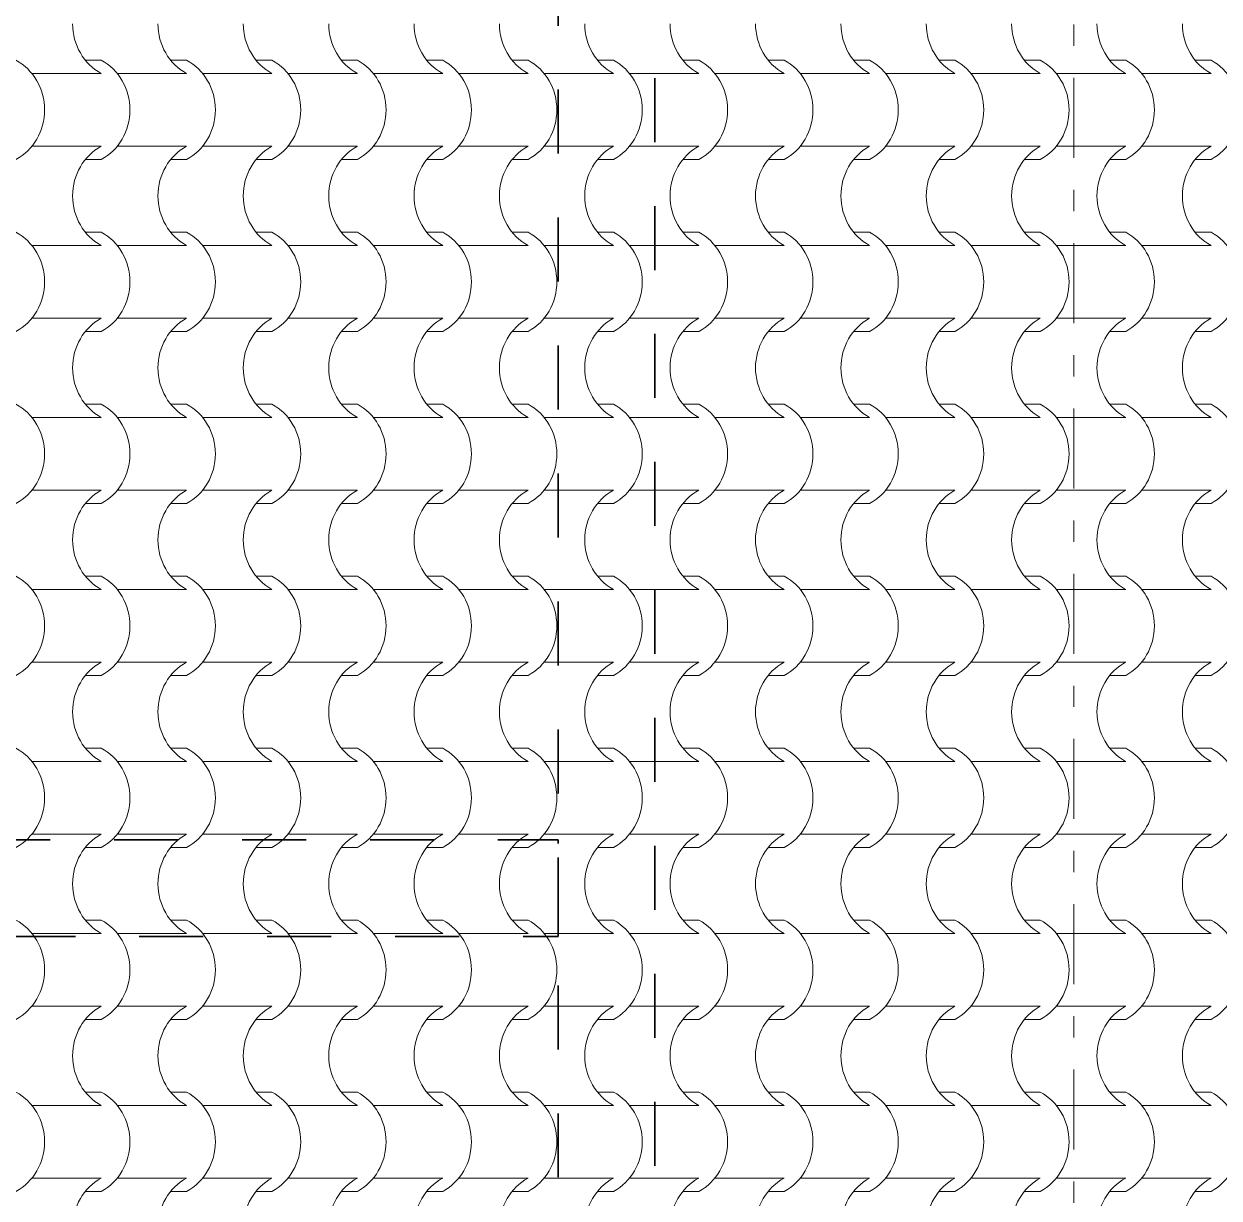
# Model space of a CAD drawing. Extents: x 1230 to 300706, y -1407 to 36108.
# Drawn here: x 247057 to 249034, y 11020 to 12962 of the extents above; entities that cross this region are included whole.
import ezdxf

# ---------------------------------------------------------------- set-up
doc = ezdxf.new("R2010")
doc.units = 0
doc.header["$LTSCALE"] = 5
doc.header["$MEASUREMENT"] = 0
doc.set_wipeout_variables(frame=1)
for name, pattern in [('- Двойно прекъснати линии', [1093.611073, 529.166651, -211.666656, 141.111112, -211.666656]), ('- Прекъснати линия', [423.333333, 211.666667, -211.666667]), ('Wipeout_Contour', [100000, 0, -100000])]:
    doc.linetypes.add(name, pattern=pattern)
for name, color, linetype, lineweight in [('1', 255, 'Continuous', 13), ('102', 254, 'Continuous', 15), ('41', 7, 'Continuous', 35)]:
    doc.layers.add(name, color=color, linetype=linetype, lineweight=lineweight)
doc.layers.add('65', color=7, linetype='Continuous', lineweight=20, true_color=0x4e4e4e)

# ---------------------------------------------------------------- blocks, each defined once
blk = doc.blocks.new('*X44')
at = {"layer": '102', "color": 254, "linetype": 'Continuous', "lineweight": 15}
for p, q in [((228.149, 213.538), (228.676, 213.538)), ((230.975, 213.538), (231.501, 213.538)), ((233.8, 213.538), (234.327, 213.538)), ((236.625, 213.538), (237.152, 213.538)), ((239.451, 213.538), (239.978, 213.538)), ((242.276, 213.538), (242.803, 213.538)), ((245.102, 213.538), (245.628, 213.538)), ((247.927, 213.538), (248.454, 213.538)), ((250.752, 213.538), (251.279, 213.538)), ((253.578, 213.538), (254.105, 213.538)), ((256.403, 213.538), (256.93, 213.538)), ((259.229, 213.538), (259.755, 213.538)), ((262.054, 213.538), (262.581, 213.538)), ((264.879, 213.538), (265.406, 213.538)), ((226.384, 213.098), (227.53, 213.098)), ((227.53, 213.098), (228.676, 213.098)), ((229.21, 213.098), (230.356, 213.098)), ((230.356, 213.098), (231.501, 213.098)), ((232.035, 213.098), (233.181, 213.098)), ((233.181, 213.098), (234.327, 213.098)), ((234.86, 213.098), (236.006, 213.098)), ((236.006, 213.098), (237.152, 213.098)), ((237.686, 213.098), (238.832, 213.098)), ((238.832, 213.098), (239.978, 213.098)), ((240.511, 213.098), (241.657, 213.098)), ((241.657, 213.098), (242.803, 213.098)), ((243.337, 213.098), (244.483, 213.098)), ((244.483, 213.098), (245.628, 213.098)), ((246.162, 213.098), (247.308, 213.098)), ((247.308, 213.098), (248.454, 213.098)), ((248.987, 213.098), (250.133, 213.098)), ((250.133, 213.098), (251.279, 213.098)), ((251.813, 213.098), (252.959, 213.098)), ((252.959, 213.098), (254.105, 213.098)), ((254.638, 213.098), (255.784, 213.098)), ((255.784, 213.098), (256.93, 213.098)), ((257.464, 213.098), (258.609, 213.098)), ((258.609, 213.098), (259.755, 213.098)), ((260.289, 213.098), (261.435, 213.098)), ((261.435, 213.098), (262.581, 213.098)), ((263.114, 213.098), (264.26, 213.098)), ((264.26, 213.098), (265.406, 213.098)), ((226.384, 210.693), (227.53, 210.693)), ((227.53, 210.693), (228.676, 210.693)), ((229.21, 210.693), (230.356, 210.693)), ((230.356, 210.693), (231.501, 210.693)), ((232.035, 210.693), (233.181, 210.693)), ((233.181, 210.693), (234.327, 210.693)), ((234.86, 210.693), (236.006, 210.693)), ((236.006, 210.693), (237.152, 210.693)), ((237.686, 210.693), (238.832, 210.693)), ((238.832, 210.693), (239.978, 210.693)), ((240.511, 210.693), (241.657, 210.693)), ((241.657, 210.693), (242.803, 210.693)), ((243.337, 210.693), (244.483, 210.693)), ((244.483, 210.693), (245.628, 210.693)), ((246.162, 210.693), (247.308, 210.693)), ((247.308, 210.693), (248.454, 210.693)), ((248.987, 210.693), (250.133, 210.693)), ((250.133, 210.693), (251.279, 210.693)), ((251.813, 210.693), (252.959, 210.693)), ((252.959, 210.693), (254.105, 210.693)), ((254.638, 210.693), (255.784, 210.693)), ((255.784, 210.693), (256.93, 210.693)), ((257.464, 210.693), (258.609, 210.693)), ((258.609, 210.693), (259.755, 210.693)), ((260.289, 210.693), (261.435, 210.693)), ((261.435, 210.693), (262.581, 210.693)), ((263.114, 210.693), (264.26, 210.693)), ((264.26, 210.693), (265.406, 210.693)), ((228.149, 210.253), (228.676, 210.253)), ((230.975, 210.253), (231.501, 210.253)), ((233.8, 210.253), (234.327, 210.253)), ((236.625, 210.253), (237.152, 210.253)), ((239.451, 210.253), (239.978, 210.253)), ((242.276, 210.253), (242.803, 210.253)), ((245.102, 210.253), (245.628, 210.253)), ((247.927, 210.253), (248.454, 210.253)), ((250.752, 210.253), (251.279, 210.253)), ((253.578, 210.253), (254.105, 210.253)), ((256.403, 210.253), (256.93, 210.253)), ((259.229, 210.253), (259.755, 210.253)), ((262.054, 210.253), (262.581, 210.253)), ((264.879, 210.253), (265.406, 210.253)), ((228.149, 207.848), (228.676, 207.848)), ((230.975, 207.848), (231.501, 207.848)), ((233.8, 207.848), (234.327, 207.848)), ((236.625, 207.848), (237.152, 207.848)), ((239.451, 207.848), (239.978, 207.848)), ((242.276, 207.848), (242.803, 207.848)), ((245.102, 207.848), (245.628, 207.848)), ((247.927, 207.848), (248.454, 207.848)), ((250.752, 207.848), (251.279, 207.848)), ((253.578, 207.848), (254.105, 207.848)), ((256.403, 207.848), (256.93, 207.848)), ((259.229, 207.848), (259.755, 207.848)), ((262.054, 207.848), (262.581, 207.848)), ((264.879, 207.848), (265.406, 207.848)), ((226.384, 207.408), (227.53, 207.408)), ((227.53, 207.408), (228.676, 207.408)), ((229.21, 207.408), (230.356, 207.408)), ((230.356, 207.408), (231.501, 207.408)), ((232.035, 207.408), (233.181, 207.408)), ((233.181, 207.408), (234.327, 207.408)), ((234.86, 207.408), (236.006, 207.408)), ((236.006, 207.408), (237.152, 207.408)), ((237.686, 207.408), (238.832, 207.408)), ((238.832, 207.408), (239.978, 207.408)), ((240.511, 207.408), (241.657, 207.408)), ((241.657, 207.408), (242.803, 207.408)), ((243.337, 207.408), (244.483, 207.408)), ((244.483, 207.408), (245.628, 207.408)), ((246.162, 207.408), (247.308, 207.408)), ((247.308, 207.408), (248.454, 207.408)), ((248.987, 207.408), (250.133, 207.408)), ((250.133, 207.408), (251.279, 207.408)), ((251.813, 207.408), (252.959, 207.408)), ((252.959, 207.408), (254.105, 207.408)), ((254.638, 207.408), (255.784, 207.408)), ((255.784, 207.408), (256.93, 207.408)), ((257.464, 207.408), (258.609, 207.408)), ((258.609, 207.408), (259.755, 207.408)), ((260.289, 207.408), (261.435, 207.408)), ((261.435, 207.408), (262.581, 207.408)), ((263.114, 207.408), (264.26, 207.408)), ((264.26, 207.408), (265.406, 207.408)), ((226.384, 205.004), (227.53, 205.004)), ((227.53, 205.004), (228.676, 205.004)), ((229.21, 205.004), (230.356, 205.004)), ((230.356, 205.004), (231.501, 205.004)), ((232.035, 205.004), (233.181, 205.004)), ((233.181, 205.004), (234.327, 205.004)), ((234.86, 205.004), (236.006, 205.004)), ((236.006, 205.004), (237.152, 205.004)), ((237.686, 205.004), (238.832, 205.004)), ((238.832, 205.004), (239.978, 205.004)), ((240.511, 205.004), (241.657, 205.004)), ((241.657, 205.004), (242.803, 205.004)), ((243.337, 205.004), (244.483, 205.004)), ((244.483, 205.004), (245.628, 205.004)), ((246.162, 205.004), (247.308, 205.004)), ((247.308, 205.004), (248.454, 205.004)), ((248.987, 205.004), (250.133, 205.004)), ((250.133, 205.004), (251.279, 205.004)), ((251.813, 205.004), (252.959, 205.004)), ((252.959, 205.004), (254.105, 205.004)), ((254.638, 205.004), (255.784, 205.004)), ((255.784, 205.004), (256.93, 205.004)), ((257.464, 205.004), (258.609, 205.004)), ((258.609, 205.004), (259.755, 205.004)), ((260.289, 205.004), (261.435, 205.004)), ((261.435, 205.004), (262.581, 205.004)), ((263.114, 205.004), (264.26, 205.004)), ((264.26, 205.004), (265.406, 205.004)), ((228.149, 204.564), (228.676, 204.564)), ((230.975, 204.564), (231.501, 204.564)), ((233.8, 204.564), (234.327, 204.564)), ((236.625, 204.564), (237.152, 204.564)), ((239.451, 204.564), (239.978, 204.564)), ((242.276, 204.564), (242.803, 204.564)), ((245.102, 204.564), (245.628, 204.564)), ((247.927, 204.564), (248.454, 204.564)), ((250.752, 204.564), (251.279, 204.564)), ((253.578, 204.564), (254.105, 204.564)), ((256.403, 204.564), (256.93, 204.564)), ((259.229, 204.564), (259.755, 204.564)), ((262.054, 204.564), (262.581, 204.564)), ((264.879, 204.564), (265.406, 204.564)), ((228.149, 202.159), (228.676, 202.159)), ((230.975, 202.159), (231.501, 202.159)), ((233.8, 202.159), (234.327, 202.159)), ((236.625, 202.159), (237.152, 202.159)), ((239.451, 202.159), (239.978, 202.159)), ((242.276, 202.159), (242.803, 202.159)), ((245.102, 202.159), (245.628, 202.159)), ((247.927, 202.159), (248.454, 202.159)), ((250.752, 202.159), (251.279, 202.159)), ((253.578, 202.159), (254.105, 202.159)), ((256.403, 202.159), (256.93, 202.159)), ((259.229, 202.159), (259.755, 202.159)), ((262.054, 202.159), (262.581, 202.159)), ((264.879, 202.159), (265.406, 202.159)), ((226.384, 201.719), (227.53, 201.719)), ((227.53, 201.719), (228.676, 201.719)), ((229.21, 201.719), (230.356, 201.719)), ((230.356, 201.719), (231.501, 201.719)), ((232.035, 201.719), (233.181, 201.719)), ((233.181, 201.719), (234.327, 201.719)), ((234.86, 201.719), (236.006, 201.719)), ((236.006, 201.719), (237.152, 201.719)), ((237.686, 201.719), (238.832, 201.719)), ((238.832, 201.719), (239.978, 201.719)), ((240.511, 201.719), (241.657, 201.719)), ((241.657, 201.719), (242.803, 201.719)), ((243.337, 201.719), (244.483, 201.719)), ((244.483, 201.719), (245.628, 201.719)), ((246.162, 201.719), (247.308, 201.719)), ((247.308, 201.719), (248.454, 201.719)), ((248.987, 201.719), (250.133, 201.719)), ((250.133, 201.719), (251.279, 201.719)), ((251.813, 201.719), (252.959, 201.719)), ((252.959, 201.719), (254.105, 201.719)), ((254.638, 201.719), (255.784, 201.719)), ((255.784, 201.719), (256.93, 201.719)), ((257.464, 201.719), (258.609, 201.719)), ((258.609, 201.719), (259.755, 201.719)), ((260.289, 201.719), (261.435, 201.719)), ((261.435, 201.719), (262.581, 201.719)), ((263.114, 201.719), (264.26, 201.719)), ((264.26, 201.719), (265.406, 201.719)), ((226.384, 199.314), (227.53, 199.314)), ((227.53, 199.314), (228.676, 199.314)), ((229.21, 199.314), (230.356, 199.314)), ((230.356, 199.314), (231.501, 199.314)), ((232.035, 199.314), (233.181, 199.314)), ((233.181, 199.314), (234.327, 199.314)), ((234.86, 199.314), (236.006, 199.314)), ((236.006, 199.314), (237.152, 199.314)), ((237.686, 199.314), (238.832, 199.314)), ((238.832, 199.314), (239.978, 199.314)), ((240.511, 199.314), (241.657, 199.314)), ((241.657, 199.314), (242.803, 199.314)), ((243.337, 199.314), (244.483, 199.314)), ((244.483, 199.314), (245.628, 199.314)), ((246.162, 199.314), (247.308, 199.314)), ((247.308, 199.314), (248.454, 199.314)), ((248.987, 199.314), (250.133, 199.314)), ((250.133, 199.314), (251.279, 199.314)), ((251.813, 199.314), (252.959, 199.314)), ((252.959, 199.314), (254.105, 199.314)), ((254.638, 199.314), (255.784, 199.314)), ((255.784, 199.314), (256.93, 199.314)), ((257.464, 199.314), (258.609, 199.314)), ((258.609, 199.314), (259.755, 199.314)), ((260.289, 199.314), (261.435, 199.314)), ((261.435, 199.314), (262.581, 199.314)), ((263.114, 199.314), (264.26, 199.314)), ((264.26, 199.314), (265.406, 199.314)), ((228.149, 198.874), (228.676, 198.874)), ((230.975, 198.874), (231.501, 198.874)), ((233.8, 198.874), (234.327, 198.874)), ((236.625, 198.874), (237.152, 198.874)), ((239.451, 198.874), (239.978, 198.874)), ((242.276, 198.874), (242.803, 198.874)), ((245.102, 198.874), (245.628, 198.874)), ((247.927, 198.874), (248.454, 198.874)), ((250.752, 198.874), (251.279, 198.874)), ((253.578, 198.874), (254.105, 198.874)), ((256.403, 198.874), (256.93, 198.874)), ((259.229, 198.874), (259.755, 198.874)), ((262.054, 198.874), (262.581, 198.874)), ((264.879, 198.874), (265.406, 198.874)), ((228.149, 196.469), (228.676, 196.469)), ((230.975, 196.469), (231.501, 196.469)), ((233.8, 196.469), (234.327, 196.469)), ((236.625, 196.469), (237.152, 196.469)), ((239.451, 196.469), (239.978, 196.469)), ((242.276, 196.469), (242.803, 196.469)), ((245.102, 196.469), (245.628, 196.469)), ((247.927, 196.469), (248.454, 196.469)), ((250.752, 196.469), (251.279, 196.469)), ((253.578, 196.469), (254.105, 196.469)), ((256.403, 196.469), (256.93, 196.469)), ((259.229, 196.469), (259.755, 196.469)), ((262.054, 196.469), (262.581, 196.469)), ((264.879, 196.469), (265.406, 196.469)), ((226.384, 196.029), (227.53, 196.029)), ((227.53, 196.029), (228.676, 196.029)), ((229.21, 196.029), (230.356, 196.029)), ((230.356, 196.029), (231.501, 196.029)), ((232.035, 196.029), (233.181, 196.029)), ((233.181, 196.029), (234.327, 196.029)), ((234.86, 196.029), (236.006, 196.029)), ((236.006, 196.029), (237.152, 196.029)), ((237.686, 196.029), (238.832, 196.029)), ((238.832, 196.029), (239.978, 196.029)), ((240.511, 196.029), (241.657, 196.029)), ((241.657, 196.029), (242.803, 196.029)), ((243.337, 196.029), (244.483, 196.029)), ((244.483, 196.029), (245.628, 196.029)), ((246.162, 196.029), (247.308, 196.029)), ((247.308, 196.029), (248.454, 196.029)), ((248.987, 196.029), (250.133, 196.029)), ((250.133, 196.029), (251.279, 196.029)), ((251.813, 196.029), (252.959, 196.029)), ((252.959, 196.029), (254.105, 196.029)), ((254.638, 196.029), (255.784, 196.029)), ((255.784, 196.029), (256.93, 196.029)), ((257.464, 196.029), (258.609, 196.029)), ((258.609, 196.029), (259.755, 196.029)), ((260.289, 196.029), (261.435, 196.029)), ((261.435, 196.029), (262.581, 196.029)), ((263.114, 196.029), (264.26, 196.029)), ((264.26, 196.029), (265.406, 196.029)), ((226.384, 193.624), (227.53, 193.624)), ((227.53, 193.624), (228.676, 193.624)), ((229.21, 193.624), (230.356, 193.624)), ((230.356, 193.624), (231.501, 193.624)), ((232.035, 193.624), (233.181, 193.624)), ((233.181, 193.624), (234.327, 193.624)), ((234.86, 193.624), (236.006, 193.624)), ((236.006, 193.624), (237.152, 193.624)), ((237.686, 193.624), (238.832, 193.624)), ((238.832, 193.624), (239.978, 193.624)), ((240.511, 193.624), (241.657, 193.624)), ((241.657, 193.624), (242.803, 193.624)), ((243.337, 193.624), (244.483, 193.624)), ((244.483, 193.624), (245.628, 193.624)), ((246.162, 193.624), (247.308, 193.624)), ((247.308, 193.624), (248.454, 193.624)), ((248.987, 193.624), (250.133, 193.624)), ((250.133, 193.624), (251.279, 193.624)), ((251.813, 193.624), (252.959, 193.624)), ((252.959, 193.624), (254.105, 193.624)), ((254.638, 193.624), (255.784, 193.624)), ((255.784, 193.624), (256.93, 193.624)), ((257.464, 193.624), (258.609, 193.624)), ((258.609, 193.624), (259.755, 193.624)), ((260.289, 193.624), (261.435, 193.624)), ((261.435, 193.624), (262.581, 193.624)), ((263.114, 193.624), (264.26, 193.624)), ((264.26, 193.624), (265.406, 193.624)), ((228.149, 193.184), (228.676, 193.184)), ((230.975, 193.184), (231.501, 193.184)), ((233.8, 193.184), (234.327, 193.184)), ((236.625, 193.184), (237.152, 193.184)), ((239.451, 193.184), (239.978, 193.184)), ((242.276, 193.184), (242.803, 193.184)), ((245.102, 193.184), (245.628, 193.184)), ((247.927, 193.184), (248.454, 193.184)), ((250.752, 193.184), (251.279, 193.184)), ((253.578, 193.184), (254.105, 193.184)), ((256.403, 193.184), (256.93, 193.184)), ((259.229, 193.184), (259.755, 193.184)), ((262.054, 193.184), (262.581, 193.184)), ((264.879, 193.184), (265.406, 193.184)), ((228.149, 190.78), (228.676, 190.78)), ((230.975, 190.78), (231.501, 190.78)), ((233.8, 190.78), (234.327, 190.78)), ((236.625, 190.78), (237.152, 190.78)), ((239.451, 190.78), (239.978, 190.78)), ((242.276, 190.78), (242.803, 190.78)), ((245.102, 190.78), (245.628, 190.78)), ((247.927, 190.78), (248.454, 190.78)), ((250.752, 190.78), (251.279, 190.78)), ((253.578, 190.78), (254.105, 190.78)), ((256.403, 190.78), (256.93, 190.78)), ((259.229, 190.78), (259.755, 190.78)), ((262.054, 190.78), (262.581, 190.78)), ((264.879, 190.78), (265.406, 190.78)), ((226.384, 190.34), (227.53, 190.34)), ((227.53, 190.34), (228.676, 190.34)), ((229.21, 190.34), (230.356, 190.34)), ((230.356, 190.34), (231.501, 190.34)), ((232.035, 190.34), (233.181, 190.34)), ((233.181, 190.34), (234.327, 190.34)), ((234.86, 190.34), (236.006, 190.34)), ((236.006, 190.34), (237.152, 190.34)), ((237.686, 190.34), (238.832, 190.34)), ((238.832, 190.34), (239.978, 190.34)), ((240.511, 190.34), (241.657, 190.34)), ((241.657, 190.34), (242.803, 190.34)), ((243.337, 190.34), (244.483, 190.34)), ((244.483, 190.34), (245.628, 190.34)), ((246.162, 190.34), (247.308, 190.34)), ((247.308, 190.34), (248.454, 190.34)), ((248.987, 190.34), (250.133, 190.34)), ((250.133, 190.34), (251.279, 190.34)), ((251.813, 190.34), (252.959, 190.34)), ((252.959, 190.34), (254.105, 190.34)), ((254.638, 190.34), (255.784, 190.34)), ((255.784, 190.34), (256.93, 190.34)), ((257.464, 190.34), (258.609, 190.34)), ((258.609, 190.34), (259.755, 190.34)), ((260.289, 190.34), (261.435, 190.34)), ((261.435, 190.34), (262.581, 190.34)), ((263.114, 190.34), (264.26, 190.34)), ((264.26, 190.34), (265.406, 190.34)), ((226.384, 187.935), (227.53, 187.935)), ((227.53, 187.935), (228.676, 187.935)), ((229.21, 187.935), (230.356, 187.935)), ((230.356, 187.935), (231.501, 187.935)), ((232.035, 187.935), (233.181, 187.935)), ((233.181, 187.935), (234.327, 187.935)), ((234.86, 187.935), (236.006, 187.935)), ((236.006, 187.935), (237.152, 187.935)), ((237.686, 187.935), (238.832, 187.935)), ((238.832, 187.935), (239.978, 187.935)), ((240.511, 187.935), (241.657, 187.935)), ((241.657, 187.935), (242.803, 187.935)), ((243.337, 187.935), (244.483, 187.935)), ((244.483, 187.935), (245.628, 187.935)), ((246.162, 187.935), (247.308, 187.935)), ((247.308, 187.935), (248.454, 187.935)), ((248.987, 187.935), (250.133, 187.935)), ((250.133, 187.935), (251.279, 187.935)), ((251.813, 187.935), (252.959, 187.935)), ((252.959, 187.935), (254.105, 187.935)), ((254.638, 187.935), (255.784, 187.935)), ((255.784, 187.935), (256.93, 187.935)), ((257.464, 187.935), (258.609, 187.935)), ((258.609, 187.935), (259.755, 187.935)), ((260.289, 187.935), (261.435, 187.935)), ((261.435, 187.935), (262.581, 187.935)), ((263.114, 187.935), (264.26, 187.935)), ((264.26, 187.935), (265.406, 187.935)), ((228.149, 187.495), (228.676, 187.495)), ((230.975, 187.495), (231.501, 187.495)), ((233.8, 187.495), (234.327, 187.495)), ((236.625, 187.495), (237.152, 187.495)), ((239.451, 187.495), (239.978, 187.495)), ((242.276, 187.495), (242.803, 187.495)), ((245.102, 187.495), (245.628, 187.495)), ((247.927, 187.495), (248.454, 187.495)), ((250.752, 187.495), (251.279, 187.495)), ((253.578, 187.495), (254.105, 187.495)), ((256.403, 187.495), (256.93, 187.495)), ((259.229, 187.495), (259.755, 187.495)), ((262.054, 187.495), (262.581, 187.495)), ((264.879, 187.495), (265.406, 187.495)), ((228.149, 185.09), (228.676, 185.09)), ((230.975, 185.09), (231.501, 185.09)), ((233.8, 185.09), (234.327, 185.09)), ((236.625, 185.09), (237.152, 185.09)), ((239.451, 185.09), (239.978, 185.09)), ((242.276, 185.09), (242.803, 185.09)), ((245.102, 185.09), (245.628, 185.09)), ((247.927, 185.09), (248.454, 185.09)), ((250.752, 185.09), (251.279, 185.09)), ((253.578, 185.09), (254.105, 185.09)), ((256.403, 185.09), (256.93, 185.09)), ((259.229, 185.09), (259.755, 185.09)), ((262.054, 185.09), (262.581, 185.09)), ((264.879, 185.09), (265.406, 185.09)), ((226.384, 184.65), (227.53, 184.65)), ((227.53, 184.65), (228.676, 184.65)), ((229.21, 184.65), (230.356, 184.65)), ((230.356, 184.65), (231.501, 184.65)), ((232.035, 184.65), (233.181, 184.65)), ((233.181, 184.65), (234.327, 184.65)), ((234.86, 184.65), (236.006, 184.65)), ((236.006, 184.65), (237.152, 184.65)), ((237.686, 184.65), (238.832, 184.65)), ((238.832, 184.65), (239.978, 184.65)), ((240.511, 184.65), (241.657, 184.65)), ((241.657, 184.65), (242.803, 184.65)), ((243.337, 184.65), (244.483, 184.65)), ((244.483, 184.65), (245.628, 184.65)), ((246.162, 184.65), (247.308, 184.65)), ((247.308, 184.65), (248.454, 184.65)), ((248.987, 184.65), (250.133, 184.65)), ((250.133, 184.65), (251.279, 184.65)), ((251.813, 184.65), (252.959, 184.65)), ((252.959, 184.65), (254.105, 184.65)), ((254.638, 184.65), (255.784, 184.65)), ((255.784, 184.65), (256.93, 184.65)), ((257.464, 184.65), (258.609, 184.65)), ((258.609, 184.65), (259.755, 184.65)), ((260.289, 184.65), (261.435, 184.65)), ((261.435, 184.65), (262.581, 184.65)), ((263.114, 184.65), (264.26, 184.65)), ((264.26, 184.65), (265.406, 184.65)), ((226.384, 182.245), (227.53, 182.245)), ((227.53, 182.245), (228.676, 182.245)), ((229.21, 182.245), (230.356, 182.245)), ((230.356, 182.245), (231.501, 182.245)), ((232.035, 182.245), (233.181, 182.245)), ((233.181, 182.245), (234.327, 182.245)), ((234.86, 182.245), (236.006, 182.245)), ((236.006, 182.245), (237.152, 182.245)), ((237.686, 182.245), (238.832, 182.245)), ((238.832, 182.245), (239.978, 182.245)), ((240.511, 182.245), (241.657, 182.245)), ((241.657, 182.245), (242.803, 182.245)), ((243.337, 182.245), (244.483, 182.245)), ((244.483, 182.245), (245.628, 182.245)), ((246.162, 182.245), (247.308, 182.245)), ((247.308, 182.245), (248.454, 182.245)), ((248.987, 182.245), (250.133, 182.245)), ((250.133, 182.245), (251.279, 182.245)), ((251.813, 182.245), (252.959, 182.245)), ((252.959, 182.245), (254.105, 182.245)), ((254.638, 182.245), (255.784, 182.245)), ((255.784, 182.245), (256.93, 182.245)), ((257.464, 182.245), (258.609, 182.245)), ((258.609, 182.245), (259.755, 182.245)), ((260.289, 182.245), (261.435, 182.245)), ((261.435, 182.245), (262.581, 182.245)), ((263.114, 182.245), (264.26, 182.245)), ((264.26, 182.245), (265.406, 182.245)), ((228.149, 181.805), (228.676, 181.805)), ((230.975, 181.805), (231.501, 181.805)), ((233.8, 181.805), (234.327, 181.805)), ((236.625, 181.805), (237.152, 181.805)), ((239.451, 181.805), (239.978, 181.805)), ((242.276, 181.805), (242.803, 181.805)), ((245.102, 181.805), (245.628, 181.805)), ((247.927, 181.805), (248.454, 181.805)), ((250.752, 181.805), (251.279, 181.805)), ((253.578, 181.805), (254.105, 181.805)), ((256.403, 181.805), (256.93, 181.805)), ((259.229, 181.805), (259.755, 181.805)), ((262.054, 181.805), (262.581, 181.805)), ((264.879, 181.805), (265.406, 181.805)), ((228.149, 179.4), (228.676, 179.4)), ((230.975, 179.4), (231.501, 179.4)), ((233.8, 179.4), (234.327, 179.4)), ((236.625, 179.4), (237.152, 179.4)), ((239.451, 179.4), (239.978, 179.4)), ((242.276, 179.4), (242.803, 179.4)), ((245.102, 179.4), (245.628, 179.4)), ((247.927, 179.4), (248.454, 179.4)), ((250.752, 179.4), (251.279, 179.4)), ((253.578, 179.4), (254.105, 179.4)), ((256.403, 179.4), (256.93, 179.4)), ((259.229, 179.4), (259.755, 179.4)), ((262.054, 179.4), (262.581, 179.4)), ((264.879, 179.4), (265.406, 179.4)), ((226.384, 178.96), (227.53, 178.96)), ((227.53, 178.96), (228.676, 178.96)), ((229.21, 178.96), (230.356, 178.96)), ((230.356, 178.96), (231.501, 178.96)), ((232.035, 178.96), (233.181, 178.96)), ((233.181, 178.96), (234.327, 178.96)), ((234.86, 178.96), (236.006, 178.96)), ((236.006, 178.96), (237.152, 178.96)), ((237.686, 178.96), (238.832, 178.96)), ((238.832, 178.96), (239.978, 178.96)), ((240.511, 178.96), (241.657, 178.96)), ((241.657, 178.96), (242.803, 178.96)), ((243.337, 178.96), (244.483, 178.96)), ((244.483, 178.96), (245.628, 178.96)), ((246.162, 178.96), (247.308, 178.96)), ((247.308, 178.96), (248.454, 178.96)), ((248.987, 178.96), (250.133, 178.96)), ((250.133, 178.96), (251.279, 178.96)), ((251.813, 178.96), (252.959, 178.96)), ((252.959, 178.96), (254.105, 178.96)), ((254.638, 178.96), (255.784, 178.96)), ((255.784, 178.96), (256.93, 178.96)), ((257.464, 178.96), (258.609, 178.96)), ((258.609, 178.96), (259.755, 178.96)), ((260.289, 178.96), (261.435, 178.96)), ((261.435, 178.96), (262.581, 178.96)), ((263.114, 178.96), (264.26, 178.96)), ((264.26, 178.96), (265.406, 178.96)), ((226.384, 176.556), (227.53, 176.556)), ((227.53, 176.556), (228.676, 176.556)), ((229.21, 176.556), (230.356, 176.556)), ((230.356, 176.556), (231.501, 176.556)), ((232.035, 176.556), (233.181, 176.556)), ((233.181, 176.556), (234.327, 176.556)), ((234.86, 176.556), (236.006, 176.556)), ((236.006, 176.556), (237.152, 176.556)), ((237.686, 176.556), (238.832, 176.556)), ((238.832, 176.556), (239.978, 176.556)), ((240.511, 176.556), (241.657, 176.556)), ((241.657, 176.556), (242.803, 176.556)), ((243.337, 176.556), (244.483, 176.556)), ((244.483, 176.556), (245.628, 176.556)), ((246.162, 176.556), (247.308, 176.556)), ((247.308, 176.556), (248.454, 176.556)), ((248.987, 176.556), (250.133, 176.556)), ((250.133, 176.556), (251.279, 176.556)), ((251.813, 176.556), (252.959, 176.556)), ((252.959, 176.556), (254.105, 176.556)), ((254.638, 176.556), (255.784, 176.556)), ((255.784, 176.556), (256.93, 176.556)), ((257.464, 176.556), (258.609, 176.556)), ((258.609, 176.556), (259.755, 176.556)), ((260.289, 176.556), (261.435, 176.556)), ((261.435, 176.556), (262.581, 176.556)), ((263.114, 176.556), (264.26, 176.556)), ((264.26, 176.556), (265.406, 176.556)), ((228.149, 176.116), (228.676, 176.116)), ((230.975, 176.116), (231.501, 176.116)), ((233.8, 176.116), (234.327, 176.116)), ((236.625, 176.116), (237.152, 176.116)), ((239.451, 176.116), (239.978, 176.116)), ((242.276, 176.116), (242.803, 176.116)), ((245.102, 176.116), (245.628, 176.116)), ((247.927, 176.116), (248.454, 176.116)), ((250.752, 176.116), (251.279, 176.116)), ((253.578, 176.116), (254.105, 176.116)), ((256.403, 176.116), (256.93, 176.116)), ((259.229, 176.116), (259.755, 176.116)), ((262.054, 176.116), (262.581, 176.116)), ((264.879, 176.116), (265.406, 176.116))]:
    blk.add_line(p, q, dxfattribs=at)
for centre, major_axis, start_param, end_param in [((229.465, 214.746), (0, 1.849), 1.573772, 2.670554), ((232.29, 214.746), (0, 1.849), 1.573772, 2.670554), ((235.115, 214.746), (0, 1.849), 1.573772, 2.670554), ((237.941, 214.746), (0, 1.849), 1.573772, 2.670554), ((240.766, 214.746), (0, 1.849), 1.573772, 2.670554), ((243.592, 214.746), (0, 1.849), 1.573772, 2.670554), ((246.417, 214.746), (0, 1.849), 1.573772, 2.670554), ((249.242, 214.746), (0, 1.849), 1.573772, 2.670554), ((252.068, 214.746), (0, 1.849), 1.573772, 2.670554), ((254.893, 214.746), (0, 1.849), 1.573772, 2.670554), ((257.719, 214.746), (0, 1.849), 1.573772, 2.670554), ((260.544, 214.746), (0, 1.849), 1.573772, 2.670554), ((263.369, 214.746), (0, 1.849), 1.573772, 2.670554), ((266.195, 214.746), (0, 1.849), 1.573772, 2.670554), ((225.074, 211.896), (0, 1.839), 3.607672, 5.817106), ((227.9, 211.896), (0, 1.839), 3.607672, 5.817106), ((230.725, 211.896), (0, 1.839), 3.607672, 5.817106), ((233.55, 211.896), (0, 1.839), 3.607672, 5.817106), ((236.376, 211.896), (0, 1.839), 3.607672, 5.817106), ((239.201, 211.896), (0, 1.839), 3.607672, 5.817106), ((242.027, 211.896), (0, 1.839), 3.607672, 5.817106), ((244.852, 211.896), (0, 1.839), 3.607672, 5.817106), ((247.677, 211.896), (0, 1.839), 3.607672, 5.817106), ((250.503, 211.896), (0, 1.839), 3.607672, 5.817106), ((253.328, 211.896), (0, 1.839), 3.607672, 5.817106), ((256.154, 211.896), (0, 1.839), 3.607672, 5.817106), ((258.979, 211.896), (0, 1.839), 3.607672, 5.817106), ((261.804, 211.896), (0, 1.839), 3.607672, 5.817106), ((264.63, 211.896), (0, 1.839), 3.607672, 5.817106), ((229.465, 209.045), (0, 1.849), 0.471039, 1.56782), ((232.29, 209.045), (0, 1.849), 0.471039, 1.56782), ((235.115, 209.045), (0, 1.849), 0.471039, 1.56782), ((237.941, 209.045), (0, 1.849), 0.471039, 1.56782), ((240.766, 209.045), (0, 1.849), 0.471039, 1.56782), ((243.592, 209.045), (0, 1.849), 0.471039, 1.56782), ((246.417, 209.045), (0, 1.849), 0.471039, 1.56782), ((249.242, 209.045), (0, 1.849), 0.471039, 1.56782), ((252.068, 209.045), (0, 1.849), 0.471039, 1.56782), ((254.893, 209.045), (0, 1.849), 0.471039, 1.56782), ((257.719, 209.045), (0, 1.849), 0.471039, 1.56782), ((260.544, 209.045), (0, 1.849), 0.471039, 1.56782), ((263.369, 209.045), (0, 1.849), 0.471039, 1.56782), ((266.195, 209.045), (0, 1.849), 0.471039, 1.56782), ((229.465, 209.056), (0, 1.849), 1.573772, 2.670554), ((232.29, 209.056), (0, 1.849), 1.573772, 2.670554), ((235.115, 209.056), (0, 1.849), 1.573772, 2.670554), ((237.941, 209.056), (0, 1.849), 1.573772, 2.670554), ((240.766, 209.056), (0, 1.849), 1.573772, 2.670554), ((243.592, 209.056), (0, 1.849), 1.573772, 2.670554), ((246.417, 209.056), (0, 1.849), 1.573772, 2.670554), ((249.242, 209.056), (0, 1.849), 1.573772, 2.670554), ((252.068, 209.056), (0, 1.849), 1.573772, 2.670554), ((254.893, 209.056), (0, 1.849), 1.573772, 2.670554), ((257.719, 209.056), (0, 1.849), 1.573772, 2.670554), ((260.544, 209.056), (0, 1.849), 1.573772, 2.670554), ((263.369, 209.056), (0, 1.849), 1.573772, 2.670554), ((266.195, 209.056), (0, 1.849), 1.573772, 2.670554), ((225.074, 206.206), (0, 1.839), 3.607672, 5.817106), ((227.9, 206.206), (0, 1.839), 3.607672, 5.817106), ((230.725, 206.206), (0, 1.839), 3.607672, 5.817106), ((233.55, 206.206), (0, 1.839), 3.607672, 5.817106), ((236.376, 206.206), (0, 1.839), 3.607672, 5.817106), ((239.201, 206.206), (0, 1.839), 3.607672, 5.817106), ((242.027, 206.206), (0, 1.839), 3.607672, 5.817106), ((244.852, 206.206), (0, 1.839), 3.607672, 5.817106), ((247.677, 206.206), (0, 1.839), 3.607672, 5.817106), ((250.503, 206.206), (0, 1.839), 3.607672, 5.817106), ((253.328, 206.206), (0, 1.839), 3.607672, 5.817106), ((256.154, 206.206), (0, 1.839), 3.607672, 5.817106), ((258.979, 206.206), (0, 1.839), 3.607672, 5.817106), ((261.804, 206.206), (0, 1.839), 3.607672, 5.817106), ((264.63, 206.206), (0, 1.839), 3.607672, 5.817106), ((229.465, 203.356), (0, 1.849), 0.471039, 1.56782), ((232.29, 203.356), (0, 1.849), 0.471039, 1.56782), ((235.115, 203.356), (0, 1.849), 0.471039, 1.56782), ((237.941, 203.356), (0, 1.849), 0.471039, 1.56782), ((240.766, 203.356), (0, 1.849), 0.471039, 1.56782), ((243.592, 203.356), (0, 1.849), 0.471039, 1.56782), ((246.417, 203.356), (0, 1.849), 0.471039, 1.56782), ((249.242, 203.356), (0, 1.849), 0.471039, 1.56782), ((252.068, 203.356), (0, 1.849), 0.471039, 1.56782), ((254.893, 203.356), (0, 1.849), 0.471039, 1.56782), ((257.719, 203.356), (0, 1.849), 0.471039, 1.56782), ((260.544, 203.356), (0, 1.849), 0.471039, 1.56782), ((263.369, 203.356), (0, 1.849), 0.471039, 1.56782), ((266.195, 203.356), (0, 1.849), 0.471039, 1.56782), ((229.465, 203.367), (0, 1.849), 1.573772, 2.670554), ((232.29, 203.367), (0, 1.849), 1.573772, 2.670554), ((235.115, 203.367), (0, 1.849), 1.573772, 2.670554), ((237.941, 203.367), (0, 1.849), 1.573772, 2.670554), ((240.766, 203.367), (0, 1.849), 1.573772, 2.670554), ((243.592, 203.367), (0, 1.849), 1.573772, 2.670554), ((246.417, 203.367), (0, 1.849), 1.573772, 2.670554), ((249.242, 203.367), (0, 1.849), 1.573772, 2.670554), ((252.068, 203.367), (0, 1.849), 1.573772, 2.670554), ((254.893, 203.367), (0, 1.849), 1.573772, 2.670554), ((257.719, 203.367), (0, 1.849), 1.573772, 2.670554), ((260.544, 203.367), (0, 1.849), 1.573772, 2.670554), ((263.369, 203.367), (0, 1.849), 1.573772, 2.670554), ((266.195, 203.367), (0, 1.849), 1.573772, 2.670554), ((225.074, 200.516), (0, 1.839), 3.607672, 5.817106), ((227.9, 200.516), (0, 1.839), 3.607672, 5.817106), ((230.725, 200.516), (0, 1.839), 3.607672, 5.817106), ((233.55, 200.516), (0, 1.839), 3.607672, 5.817106), ((236.376, 200.516), (0, 1.839), 3.607672, 5.817106), ((239.201, 200.516), (0, 1.839), 3.607672, 5.817106), ((242.027, 200.516), (0, 1.839), 3.607672, 5.817106), ((244.852, 200.516), (0, 1.839), 3.607672, 5.817106), ((247.677, 200.516), (0, 1.839), 3.607672, 5.817106), ((250.503, 200.516), (0, 1.839), 3.607672, 5.817106), ((253.328, 200.516), (0, 1.839), 3.607672, 5.817106), ((256.154, 200.516), (0, 1.839), 3.607672, 5.817106), ((258.979, 200.516), (0, 1.839), 3.607672, 5.817106), ((261.804, 200.516), (0, 1.839), 3.607672, 5.817106), ((264.63, 200.516), (0, 1.839), 3.607672, 5.817106), ((229.465, 197.666), (0, 1.849), 0.471039, 1.56782), ((232.29, 197.666), (0, 1.849), 0.471039, 1.56782), ((235.115, 197.666), (0, 1.849), 0.471039, 1.56782), ((237.941, 197.666), (0, 1.849), 0.471039, 1.56782), ((240.766, 197.666), (0, 1.849), 0.471039, 1.56782), ((243.592, 197.666), (0, 1.849), 0.471039, 1.56782), ((246.417, 197.666), (0, 1.849), 0.471039, 1.56782), ((249.242, 197.666), (0, 1.849), 0.471039, 1.56782), ((252.068, 197.666), (0, 1.849), 0.471039, 1.56782), ((254.893, 197.666), (0, 1.849), 0.471039, 1.56782), ((257.719, 197.666), (0, 1.849), 0.471039, 1.56782), ((260.544, 197.666), (0, 1.849), 0.471039, 1.56782), ((263.369, 197.666), (0, 1.849), 0.471039, 1.56782), ((266.195, 197.666), (0, 1.849), 0.471039, 1.56782), ((229.465, 197.677), (0, 1.849), 1.573772, 2.670554), ((232.29, 197.677), (0, 1.849), 1.573772, 2.670554), ((235.115, 197.677), (0, 1.849), 1.573772, 2.670554), ((237.941, 197.677), (0, 1.849), 1.573772, 2.670554), ((240.766, 197.677), (0, 1.849), 1.573772, 2.670554), ((243.592, 197.677), (0, 1.849), 1.573772, 2.670554), ((246.417, 197.677), (0, 1.849), 1.573772, 2.670554), ((249.242, 197.677), (0, 1.849), 1.573772, 2.670554), ((252.068, 197.677), (0, 1.849), 1.573772, 2.670554), ((254.893, 197.677), (0, 1.849), 1.573772, 2.670554), ((257.719, 197.677), (0, 1.849), 1.573772, 2.670554), ((260.544, 197.677), (0, 1.849), 1.573772, 2.670554), ((263.369, 197.677), (0, 1.849), 1.573772, 2.670554), ((266.195, 197.677), (0, 1.849), 1.573772, 2.670554), ((225.074, 194.827), (0, 1.839), 3.607672, 5.817106), ((227.9, 194.827), (0, 1.839), 3.607672, 5.817106), ((230.725, 194.827), (0, 1.839), 3.607672, 5.817106), ((233.55, 194.827), (0, 1.839), 3.607672, 5.817106), ((236.376, 194.827), (0, 1.839), 3.607672, 5.817106), ((239.201, 194.827), (0, 1.839), 3.607672, 5.817106), ((242.027, 194.827), (0, 1.839), 3.607672, 5.817106), ((244.852, 194.827), (0, 1.839), 3.607672, 5.817106), ((247.677, 194.827), (0, 1.839), 3.607672, 5.817106), ((250.503, 194.827), (0, 1.839), 3.607672, 5.817106), ((253.328, 194.827), (0, 1.839), 3.607672, 5.817106), ((256.154, 194.827), (0, 1.839), 3.607672, 5.817106), ((258.979, 194.827), (0, 1.839), 3.607672, 5.817106), ((261.804, 194.827), (0, 1.839), 3.607672, 5.817106), ((264.63, 194.827), (0, 1.839), 3.607672, 5.817106), ((229.465, 191.977), (0, 1.849), 0.471039, 1.56782), ((232.29, 191.977), (0, 1.849), 0.471039, 1.56782), ((235.115, 191.977), (0, 1.849), 0.471039, 1.56782), ((237.941, 191.977), (0, 1.849), 0.471039, 1.56782), ((240.766, 191.977), (0, 1.849), 0.471039, 1.56782), ((243.592, 191.977), (0, 1.849), 0.471039, 1.56782), ((246.417, 191.977), (0, 1.849), 0.471039, 1.56782), ((249.242, 191.977), (0, 1.849), 0.471039, 1.56782), ((252.068, 191.977), (0, 1.849), 0.471039, 1.56782), ((254.893, 191.977), (0, 1.849), 0.471039, 1.56782), ((257.719, 191.977), (0, 1.849), 0.471039, 1.56782), ((260.544, 191.977), (0, 1.849), 0.471039, 1.56782), ((263.369, 191.977), (0, 1.849), 0.471039, 1.56782), ((266.195, 191.977), (0, 1.849), 0.471039, 1.56782), ((229.465, 191.988), (0, 1.849), 1.573772, 2.670554), ((232.29, 191.988), (0, 1.849), 1.573772, 2.670554), ((235.115, 191.988), (0, 1.849), 1.573772, 2.670554), ((237.941, 191.988), (0, 1.849), 1.573772, 2.670554), ((240.766, 191.988), (0, 1.849), 1.573772, 2.670554), ((243.592, 191.988), (0, 1.849), 1.573772, 2.670554), ((246.417, 191.988), (0, 1.849), 1.573772, 2.670554), ((249.242, 191.988), (0, 1.849), 1.573772, 2.670554), ((252.068, 191.988), (0, 1.849), 1.573772, 2.670554), ((254.893, 191.988), (0, 1.849), 1.573772, 2.670554), ((257.719, 191.988), (0, 1.849), 1.573772, 2.670554), ((260.544, 191.988), (0, 1.849), 1.573772, 2.670554), ((263.369, 191.988), (0, 1.849), 1.573772, 2.670554), ((266.195, 191.988), (0, 1.849), 1.573772, 2.670554), ((225.074, 189.137), (0, 1.839), 3.607672, 5.817106), ((227.9, 189.137), (0, 1.839), 3.607672, 5.817106), ((230.725, 189.137), (0, 1.839), 3.607672, 5.817106), ((233.55, 189.137), (0, 1.839), 3.607672, 5.817106), ((236.376, 189.137), (0, 1.839), 3.607672, 5.817106), ((239.201, 189.137), (0, 1.839), 3.607672, 5.817106), ((242.027, 189.137), (0, 1.839), 3.607672, 5.817106), ((244.852, 189.137), (0, 1.839), 3.607672, 5.817106), ((247.677, 189.137), (0, 1.839), 3.607672, 5.817106), ((250.503, 189.137), (0, 1.839), 3.607672, 5.817106), ((253.328, 189.137), (0, 1.839), 3.607672, 5.817106), ((256.154, 189.137), (0, 1.839), 3.607672, 5.817106), ((258.979, 189.137), (0, 1.839), 3.607672, 5.817106), ((261.804, 189.137), (0, 1.839), 3.607672, 5.817106), ((264.63, 189.137), (0, 1.839), 3.607672, 5.817106), ((229.465, 186.287), (0, 1.849), 0.471039, 1.56782), ((232.29, 186.287), (0, 1.849), 0.471039, 1.56782), ((235.115, 186.287), (0, 1.849), 0.471039, 1.56782), ((237.941, 186.287), (0, 1.849), 0.471039, 1.56782), ((240.766, 186.287), (0, 1.849), 0.471039, 1.56782), ((243.592, 186.287), (0, 1.849), 0.471039, 1.56782), ((246.417, 186.287), (0, 1.849), 0.471039, 1.56782), ((249.242, 186.287), (0, 1.849), 0.471039, 1.56782), ((252.068, 186.287), (0, 1.849), 0.471039, 1.56782), ((254.893, 186.287), (0, 1.849), 0.471039, 1.56782), ((257.719, 186.287), (0, 1.849), 0.471039, 1.56782), ((260.544, 186.287), (0, 1.849), 0.471039, 1.56782), ((263.369, 186.287), (0, 1.849), 0.471039, 1.56782), ((266.195, 186.287), (0, 1.849), 0.471039, 1.56782), ((229.465, 186.298), (0, 1.849), 1.573772, 2.670554), ((232.29, 186.298), (0, 1.849), 1.573772, 2.670554), ((235.115, 186.298), (0, 1.849), 1.573772, 2.670554), ((237.941, 186.298), (0, 1.849), 1.573772, 2.670554), ((240.766, 186.298), (0, 1.849), 1.573772, 2.670554), ((243.592, 186.298), (0, 1.849), 1.573772, 2.670554), ((246.417, 186.298), (0, 1.849), 1.573772, 2.670554), ((249.242, 186.298), (0, 1.849), 1.573772, 2.670554), ((252.068, 186.298), (0, 1.849), 1.573772, 2.670554), ((254.893, 186.298), (0, 1.849), 1.573772, 2.670554), ((257.719, 186.298), (0, 1.849), 1.573772, 2.670554), ((260.544, 186.298), (0, 1.849), 1.573772, 2.670554), ((263.369, 186.298), (0, 1.849), 1.573772, 2.670554), ((266.195, 186.298), (0, 1.849), 1.573772, 2.670554), ((225.074, 183.448), (0, 1.839), 3.607672, 5.817106), ((227.9, 183.448), (0, 1.839), 3.607672, 5.817106), ((230.725, 183.448), (0, 1.839), 3.607672, 5.817106), ((233.55, 183.448), (0, 1.839), 3.607672, 5.817106), ((236.376, 183.448), (0, 1.839), 3.607672, 5.817106), ((239.201, 183.448), (0, 1.839), 3.607672, 5.817106), ((242.027, 183.448), (0, 1.839), 3.607672, 5.817106), ((244.852, 183.448), (0, 1.839), 3.607672, 5.817106), ((247.677, 183.448), (0, 1.839), 3.607672, 5.817106), ((250.503, 183.448), (0, 1.839), 3.607672, 5.817106), ((253.328, 183.448), (0, 1.839), 3.607672, 5.817106), ((256.154, 183.448), (0, 1.839), 3.607672, 5.817106), ((258.979, 183.448), (0, 1.839), 3.607672, 5.817106), ((261.804, 183.448), (0, 1.839), 3.607672, 5.817106), ((264.63, 183.448), (0, 1.839), 3.607672, 5.817106), ((229.465, 180.597), (0, 1.849), 0.471039, 1.56782), ((232.29, 180.597), (0, 1.849), 0.471039, 1.56782), ((235.115, 180.597), (0, 1.849), 0.471039, 1.56782), ((237.941, 180.597), (0, 1.849), 0.471039, 1.56782), ((240.766, 180.597), (0, 1.849), 0.471039, 1.56782), ((243.592, 180.597), (0, 1.849), 0.471039, 1.56782), ((246.417, 180.597), (0, 1.849), 0.471039, 1.56782), ((249.242, 180.597), (0, 1.849), 0.471039, 1.56782), ((252.068, 180.597), (0, 1.849), 0.471039, 1.56782), ((254.893, 180.597), (0, 1.849), 0.471039, 1.56782), ((257.719, 180.597), (0, 1.849), 0.471039, 1.56782), ((260.544, 180.597), (0, 1.849), 0.471039, 1.56782), ((263.369, 180.597), (0, 1.849), 0.471039, 1.56782), ((266.195, 180.597), (0, 1.849), 0.471039, 1.56782), ((229.465, 180.608), (0, 1.849), 1.573772, 2.670554), ((232.29, 180.608), (0, 1.849), 1.573772, 2.670554), ((235.115, 180.608), (0, 1.849), 1.573772, 2.670554), ((237.941, 180.608), (0, 1.849), 1.573772, 2.670554), ((240.766, 180.608), (0, 1.849), 1.573772, 2.670554), ((243.592, 180.608), (0, 1.849), 1.573772, 2.670554), ((246.417, 180.608), (0, 1.849), 1.573772, 2.670554), ((249.242, 180.608), (0, 1.849), 1.573772, 2.670554), ((252.068, 180.608), (0, 1.849), 1.573772, 2.670554), ((254.893, 180.608), (0, 1.849), 1.573772, 2.670554), ((257.719, 180.608), (0, 1.849), 1.573772, 2.670554), ((260.544, 180.608), (0, 1.849), 1.573772, 2.670554), ((263.369, 180.608), (0, 1.849), 1.573772, 2.670554), ((266.195, 180.608), (0, 1.849), 1.573772, 2.670554), ((225.074, 177.758), (0, 1.839), 3.607672, 5.817106), ((227.9, 177.758), (0, 1.839), 3.607672, 5.817106), ((230.725, 177.758), (0, 1.839), 3.607672, 5.817106), ((233.55, 177.758), (0, 1.839), 3.607672, 5.817106), ((236.376, 177.758), (0, 1.839), 3.607672, 5.817106), ((239.201, 177.758), (0, 1.839), 3.607672, 5.817106), ((242.027, 177.758), (0, 1.839), 3.607672, 5.817106), ((244.852, 177.758), (0, 1.839), 3.607672, 5.817106), ((247.677, 177.758), (0, 1.839), 3.607672, 5.817106), ((250.503, 177.758), (0, 1.839), 3.607672, 5.817106), ((253.328, 177.758), (0, 1.839), 3.607672, 5.817106), ((256.154, 177.758), (0, 1.839), 3.607672, 5.817106), ((258.979, 177.758), (0, 1.839), 3.607672, 5.817106), ((261.804, 177.758), (0, 1.839), 3.607672, 5.817106), ((264.63, 177.758), (0, 1.839), 3.607672, 5.817106), ((229.465, 174.908), (0, 1.849), 0.471039, 1.56782), ((232.29, 174.908), (0, 1.849), 0.471039, 1.56782), ((235.115, 174.908), (0, 1.849), 0.471039, 1.56782), ((237.941, 174.908), (0, 1.849), 0.471039, 1.56782), ((240.766, 174.908), (0, 1.849), 0.471039, 1.56782), ((243.592, 174.908), (0, 1.849), 0.471039, 1.56782), ((246.417, 174.908), (0, 1.849), 0.471039, 1.56782), ((249.242, 174.908), (0, 1.849), 0.471039, 1.56782), ((252.068, 174.908), (0, 1.849), 0.471039, 1.56782), ((254.893, 174.908), (0, 1.849), 0.471039, 1.56782), ((257.719, 174.908), (0, 1.849), 0.471039, 1.56782), ((260.544, 174.908), (0, 1.849), 0.471039, 1.56782), ((263.369, 174.908), (0, 1.849), 0.471039, 1.56782), ((266.195, 174.908), (0, 1.849), 0.471039, 1.56782)]:
    blk.add_ellipse(centre, major_axis=major_axis, ratio=0.939693, start_param=start_param, end_param=end_param, dxfattribs=at)

msp = doc.modelspace()

# ---------------------------------------------------------------- wipeouts: each hides what was drawn before it
at = {"color": 254, "linetype": 'Wipeout_Contour', "lineweight": 0, "ltscale": 1886.276001}
msp.add_wipeout([(252919.3, 13950.3), (246169.3, 13950.3), (246169.3, 7800.3), (246919.3, 7050.3), (252919.3, 7050.3), (249469.3, 10500.3)], dxfattribs=at)

# ---------------------------------------------------------------- next in the draw order: linework, layer by layer
at = {"layer": '1', "linetype": '- Двойно прекъснати линии', "lineweight": 13, "ltscale": 0.05}
msp.add_line((248793.9, 6726), (248793.9, 14150.5), dxfattribs=at)
at = {"layer": '41', "color": 7, "linetype": '- Прекъснати линия', "lineweight": 35, "ltscale": 0.1, "flags": 128}
for points in [[(247940.5, 13700.3), (247940.5, 10350.3), (248100.5, 10350.3), (248100.5, 13700.3)], [(240169.3, 11452.8), (240169.3, 11612.8), (247940.5, 11612.8), (247940.5, 11452.8)]]:
    msp.add_lwpolyline(points, close=True, dxfattribs=at)

# ---------------------------------------------------------------- next in the draw order: block references
at = {"layer": '65', "color": 251, "linetype": 'Continuous', "lineweight": 20, "true_color": 0x4e4e4e, "xscale": 50.00002355911847, "yscale": 50.00002355911847, "zscale": 50.00002355911847}
msp.add_blockref('*X44', (235750.7, 2225.4), dxfattribs=at)

doc.saveas('drawing.dxf')
